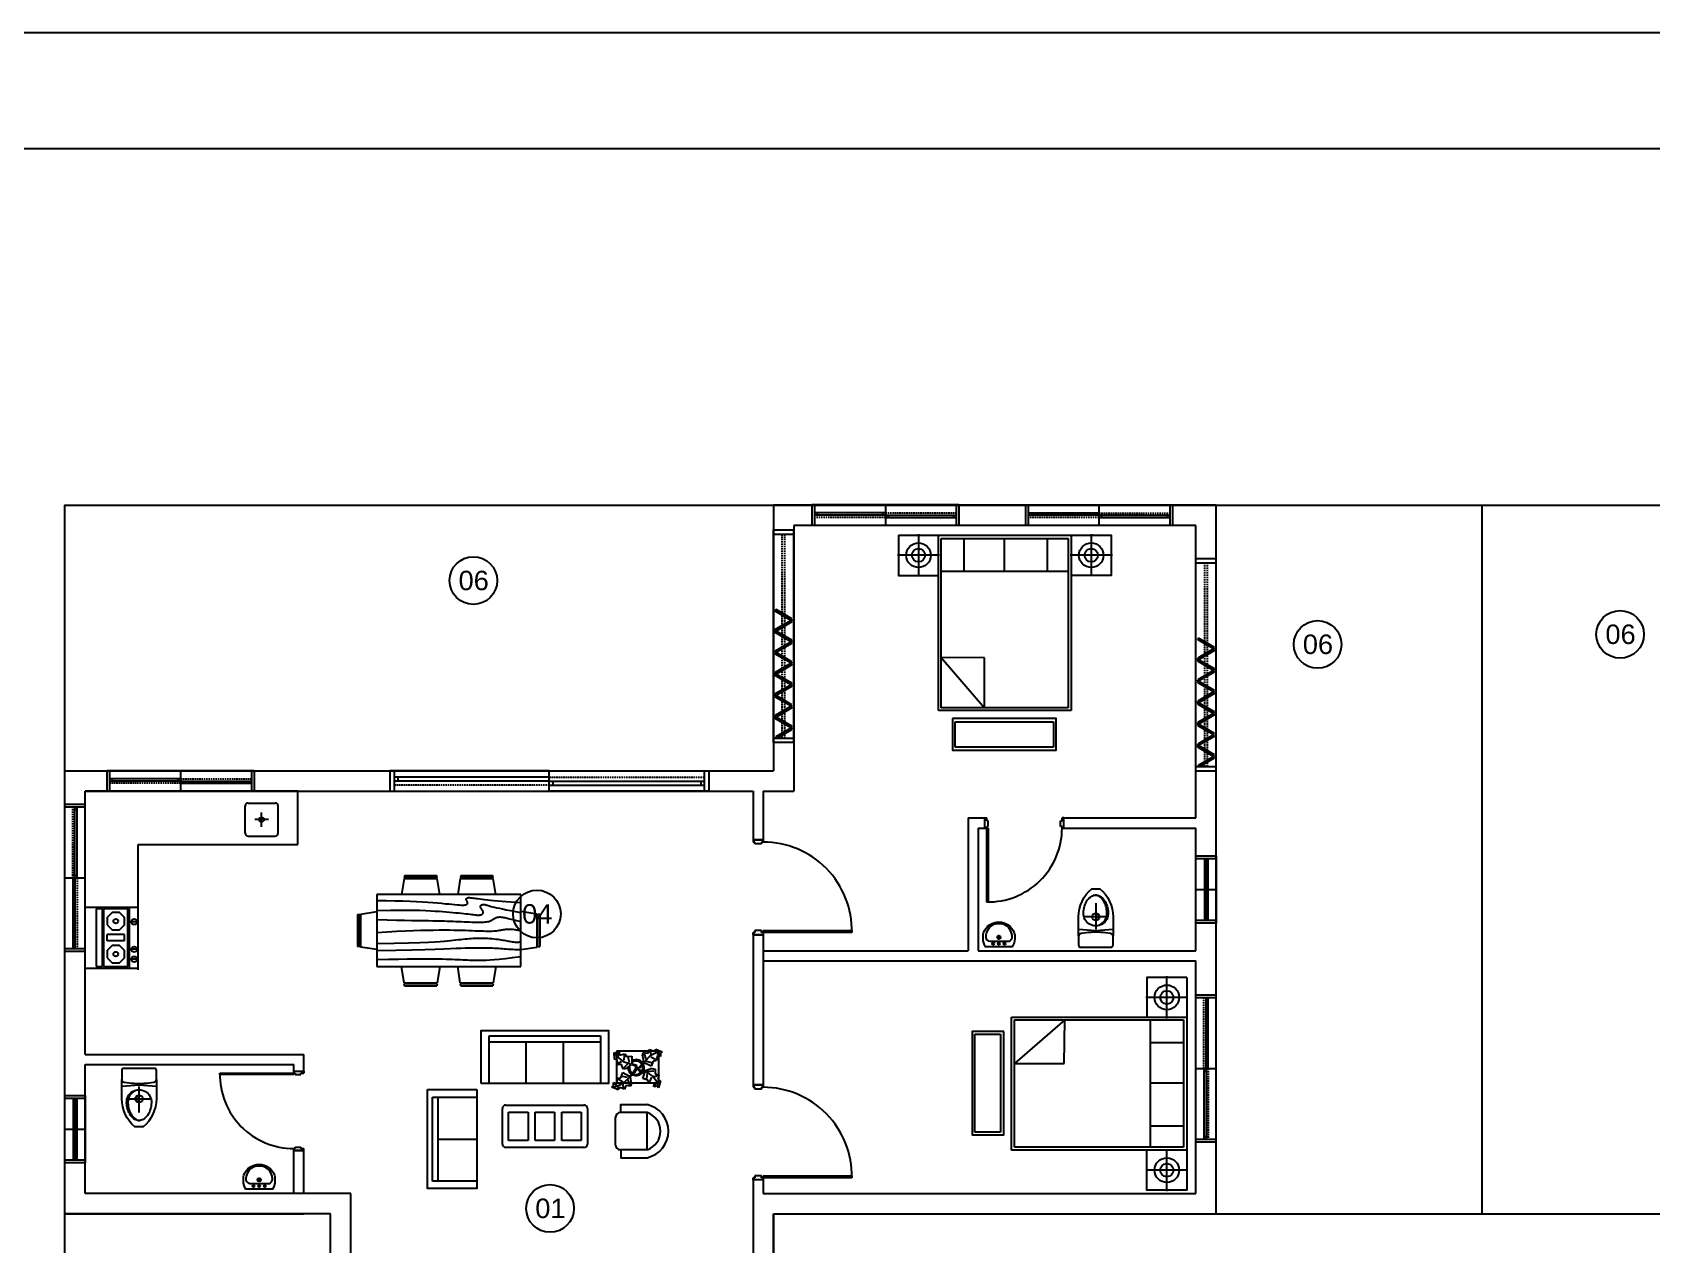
# Model space of a CAD drawing. Header units: millimetres. Extents: x 1122 to 74697, y 779 to 52745.
# Drawn here: x 19357 to 37636, y 39064 to 52745 of the extents above; entities that cross this region are included whole.
import ezdxf

# ---------------------------------------------------------------- set-up
doc = ezdxf.new("R2010")
doc.units = ezdxf.units.MM
doc.linetypes.add('HIDDEN', pattern=[0.375, 0.25, -0.125])
for name, color, linetype in [('A_section', 2, 'Continuous'), ('A_text', 7, 'Continuous'), ('BASE', 7, 'Continuous'), ('bed', 7, 'Continuous'), ('DOOR', 30, 'Continuous'), ('fsdffsd', 7, 'Continuous'), ('HATCH', 8, 'Continuous'), ('KITCHEN', 52, 'Continuous'), ('limesss', 7, 'Continuous'), ('NOI THAT', 42, 'Continuous'), ('TOILET', 23, 'Continuous'), ('WALLS', 210, 'Continuous'), ('WINDOW', 140, 'Continuous')]:
    doc.layers.add(name, color=color, linetype=linetype)
doc.styles.add('ATTR', font='romans.shx', dxfattribs={"width": 0.8, "height": 0.7})
doc.styles.get("Standard").update_dxf_attribs({"font": 'arial.ttf'})

# ---------------------------------------------------------------- blocks, each defined once
blk = doc.blocks.new('A$C78170A85')
at = {"layer": 'HATCH'}
for points in [[(172, 767), (259, 767), (337, 766), (409, 764), (473, 762), (532, 759), (585, 756), (633, 753), (678, 749), (719, 746), (756, 743), (791, 739), (822, 737), (850, 734), (875, 732), (897, 730), (916, 728), (932, 727), (946, 727), (957, 727), (966, 728), (973, 729), (978, 730), (982, 732), (986, 734), (988, 737), (990, 739), (991, 742), (992, 745), (992, 748), (992, 751), (991, 754), (990, 757), (989, 760), (987, 762), (986, 765), (984, 767), (983, 770), (981, 772), (980, 774), (980, 776), (979, 779), (979, 781), (980, 783), (981, 785), (982, 787), (984, 789), (986, 790), (989, 791), (992, 792), (995, 793), (999, 794), (1004, 794), (1010, 794), (1017, 793), (1025, 792), (1034, 791), (1044, 790), (1056, 789), (1069, 787), (1085, 785), (1102, 783), (1122, 780), (1145, 778), (1170, 775), (1198, 772), (1229, 769), (1263, 766), (1300, 763), (1339, 759), (1381, 756), (1425, 753), (1472, 749)], [(172, 677), (298, 680), (403, 681), (489, 681), (558, 680), (615, 678), (661, 675), (700, 672), (735, 670), (768, 667), (799, 664), (829, 662), (858, 659), (885, 657), (911, 655), (935, 652), (957, 650), (978, 648), (997, 646), (1014, 643), (1030, 642), (1044, 640), (1057, 638), (1069, 637), (1079, 636), (1088, 636), (1096, 636), (1102, 637), (1108, 637), (1113, 639), (1117, 640), (1121, 642), (1124, 644), (1127, 646), (1129, 649), (1130, 652), (1132, 655), (1132, 658), (1133, 661), (1132, 665), (1131, 668), (1130, 671), (1128, 675), (1126, 678), (1124, 682), (1121, 685), (1118, 688), (1116, 692), (1113, 695), (1111, 699), (1110, 702), (1108, 705), (1107, 708), (1107, 712), (1107, 715), (1108, 718), (1109, 721), (1111, 723), (1114, 726), (1117, 728), (1121, 730), (1125, 732), (1130, 733), (1135, 733), (1141, 733), (1146, 732), (1153, 730), (1160, 728), (1168, 726), (1178, 722), (1189, 719), (1202, 715), (1216, 711), (1234, 707), (1254, 702), (1278, 697), (1306, 691), (1339, 684), (1377, 677), (1421, 669), (1472, 659)], [(172, 596), (267, 593), (351, 591), (424, 589), (489, 588), (545, 587), (595, 586), (639, 586), (679, 585), (715, 585), (748, 584), (779, 583), (808, 582), (836, 581), (862, 580), (887, 579), (912, 578), (937, 577), (961, 576), (985, 575), (1009, 574), (1032, 573), (1053, 572), (1073, 572), (1092, 572), (1110, 572), (1125, 572), (1139, 573), (1152, 574), (1163, 575), (1173, 577), (1182, 579), (1190, 581), (1197, 583), (1203, 586), (1208, 589), (1213, 592), (1217, 594), (1221, 598), (1225, 600), (1229, 603), (1233, 606), (1238, 609), (1242, 611), (1247, 613), (1252, 615), (1257, 616), (1263, 618), (1270, 618), (1277, 619), (1285, 619), (1293, 618), (1301, 617), (1310, 616), (1319, 615), (1328, 613), (1338, 611), (1347, 608), (1358, 606), (1370, 603), (1384, 599), (1400, 595), (1420, 590), (1443, 584), (1472, 578)], [(172, 478), (266, 485), (352, 490), (431, 494), (503, 497), (569, 499), (629, 500), (685, 501), (736, 502), (783, 502), (827, 502), (867, 501), (905, 501), (940, 500), (973, 499), (1003, 498), (1032, 497), (1060, 495), (1086, 494), (1110, 493), (1134, 493), (1155, 492), (1175, 492), (1194, 492), (1211, 492), (1227, 493), (1241, 494), (1254, 495), (1266, 497), (1277, 499), (1287, 500), (1297, 502), (1306, 504), (1315, 506), (1324, 507), (1332, 508), (1341, 509), (1350, 510), (1359, 510), (1368, 510), (1378, 510), (1389, 509), (1399, 508), (1410, 507), (1420, 505), (1430, 504), (1439, 502), (1447, 501), (1453, 500), (1457, 499), (1460, 498), (1463, 497), (1464, 497), (1465, 497), (1467, 497), (1469, 497), (1472, 497)], [(172, 379), (331, 383), (459, 386), (560, 389), (639, 393), (699, 396), (745, 399), (781, 402), (810, 405), (837, 407), (863, 410), (886, 413), (909, 415), (930, 417), (950, 419), (970, 421), (989, 423), (1007, 424), (1025, 426), (1043, 427), (1061, 428), (1079, 429), (1096, 429), (1115, 429), (1133, 429), (1152, 428), (1171, 427), (1190, 425), (1209, 424), (1227, 422), (1245, 420), (1263, 418), (1279, 415), (1294, 413), (1308, 411), (1322, 409), (1335, 406), (1347, 404), (1359, 402), (1370, 400), (1382, 398), (1394, 396), (1405, 394), (1417, 393), (1428, 392), (1439, 392), (1450, 393), (1461, 394), (1472, 397)], [(172, 316), (345, 319), (488, 323), (605, 326), (700, 329), (776, 332), (837, 334), (888, 337), (931, 339), (971, 340), (1008, 341), (1041, 342), (1072, 342), (1101, 342), (1128, 342), (1152, 342), (1175, 342), (1196, 341), (1216, 340), (1235, 339), (1254, 338), (1271, 337), (1289, 336), (1306, 335), (1324, 333), (1342, 332), (1361, 330), (1380, 329), (1399, 328), (1418, 327), (1436, 326), (1454, 325), (1472, 325)], [(172, 235), (278, 238), (370, 240), (447, 241), (513, 242), (569, 243), (617, 243), (660, 243), (697, 242), (733, 242), (766, 241), (797, 240), (826, 239), (853, 238), (879, 237), (904, 236), (927, 235), (949, 234), (970, 233), (991, 232), (1012, 231), (1033, 230), (1055, 230), (1078, 229), (1102, 229), (1128, 230), (1158, 231), (1191, 233), (1231, 236), (1277, 240), (1332, 245), (1396, 253), (1472, 262)]]:
    blk.add_lwpolyline(points, dxfattribs=at)
at = {"layer": 'NOI THAT'}
for p, q in [((420, 966), (397, 821)), ((420, 966), (718, 966)), ((424, 993), (421, 975)), ((716, 975), (422, 975)), ((424, 993), (713, 993)), ((716, 975), (713, 993)), ((740, 821), (717, 966)), ((926, 966), (903, 821)), ((926, 966), (1223, 966)), ((930, 993), (927, 975)), ((1222, 975), (927, 975)), ((930, 993), (1219, 993)), ((1222, 975), (1219, 993)), ((1246, 821), (1223, 966)), ((1472, 822), (172, 822)), ((172, 822), (172, 172)), ((1472, 172), (1472, 822)), ((0, 641), (18, 644)), ((0, 641), (0, 352)), ((18, 349), (18, 644)), ((27, 645), (172, 668)), ((27, 645), (27, 348)), ((1616, 645), (1471, 668)), ((1616, 645), (1616, 348)), ((1625, 349), (1625, 644)), ((1643, 641), (1625, 644)), ((1643, 641), (1643, 352)), ((18, 349), (0, 352)), ((172, 325), (27, 348)), ((1471, 325), (1616, 348)), ((1625, 349), (1643, 352)), ((420, 27), (397, 172)), ((740, 172), (717, 27)), ((926, 27), (903, 172)), ((1246, 172), (1223, 27)), ((420, 27), (718, 27)), ((424, 0), (421, 18)), ((716, 18), (422, 18)), ((424, 0), (713, 0)), ((716, 18), (713, 0)), ((926, 27), (1223, 27)), ((1222, 18), (927, 18)), ((930, 0), (927, 18)), ((930, 0), (1219, 0)), ((1222, 18), (1219, 0))]:
    blk.add_line(p, q, dxfattribs=at)
at = {"layer": 'NOI THAT', "ltscale": 20}
blk.add_line((172, 172), (1472, 172), dxfattribs=at)
blk = doc.blocks.new('LOVESET5')
at = {"linetype": 'Continuous'}
for p, q in [((35.75, 0), (35.75, -30.00001)), ((-19.75, -3), (31.25, -3)), ((-19.75, -30.00001), (-19.75, -3)), ((-19.75, -6.5), (31.25, -6.5)), ((5.75, -6.5), (5.75, -30.00001)), ((31.25, -3), (31.25, -30.00001))]:
    blk.add_line(p, q, dxfattribs=at)
for points in [[(35.75, -30.00001), (-24.25, -30.00001), (-24.25, 0), (24.25, 0)], [(24.25, 0), (35.75, 0)]]:
    blk.add_lwpolyline(points, dxfattribs=at)
blk = doc.blocks.new('LOUNGRND')
at = {"linetype": 'Continuous'}
for p, q in [((10.5, -12), (-10.5, -12)), ((-10.5, -26.913), (-10.5, -26.9121)), ((10.5, -26.913), (10.5, -26.9121)), ((-7.413, -30), (7.413, -30))]:
    blk.add_line(p, q, dxfattribs=at)
for points in [[(-10.5, -12), (-10.5, -12), (-10.5, -26.9121), (-15, -26.9121), (-15, -12)], [(10.5, -12), (10.5, -12), (10.5, -26.9121), (15, -26.9121), (15, -12)]]:
    blk.add_lwpolyline(points, dxfattribs=at)
for centre, radius, start, end in [((0, -15.375), 15.375, 12.68038, 167.3196), ((0, -15.6), 11.1, 18.92464, 161.0754), ((-7.413, -26.913), 3.087, 180, 270), ((7.413, -26.913), 3.087, 270, 0)]:
    blk.add_arc(centre, radius, start, end, dxfattribs=at)
blk = doc.blocks.new('TBLWGLAS')
at = {"linetype": 'Continuous'}
for p, q in [((-22, 0), (22, 0)), ((-24, -22), (-24, -2)), ((-20.5, -20), (-20.5, -4)), ((-20.5, -4), (-9.5, -4)), ((-9.5, -4), (-9.5, -20)), ((-5.5, -20), (-5.5, -4)), ((-5.5, -4), (5.5, -4)), ((5.5, -4), (5.5, -20)), ((9.5, -20), (9.5, -4)), ((9.5, -4), (20.5, -4)), ((20.5, -4), (20.5, -20)), ((24, -2), (24, -22)), ((22, -24), (-22, -24)), ((-9.5, -20), (-20.5, -20)), ((5.5, -20), (-5.5, -20)), ((20.5, -20), (9.5, -20))]:
    blk.add_line(p, q, dxfattribs=at)
for centre, start, end in [((-22, -2), 90, 180), ((22, -2), 0, 90), ((-22, -22), 180, 270), ((22, -22), 270, 0)]:
    blk.add_arc(centre, 2, start, end, dxfattribs=at)
blk = doc.blocks.new('PLANT1')
for p, q in [((-240.64722, 104.936036), (-243.459, 183.338216)), ((-243.459, 183.338216), (-223.09074, 172.960284)), ((-243.459, 183.338216), (-209.77098, 131.96443)), ((-223.09074, 172.960284), (-188.88456, 189.739778)), ((-188.88456, 189.739778), (-182.35422, 152.203404)), ((138.873992, 172.87367), (155.54452, 214.059516)), ((155.54452, 214.059516), (207.401922, 195.889372)), ((164.71646, 201.888598), (169.388536, 157.703012)), ((207.401922, 195.889372), (227.15855, 220.31833)), ((225.658934, 209.647028), (222.659448, 188.303916)), ((227.15855, 220.31833), (298.859194, 188.477144)), ((298.859194, 188.477144), (237.91672, 180.718714)), ((298.859194, 188.477144), (280.602436, 174.719488)), ((-210.03006, 97.88779), (-240.64722, 104.936036)), ((-230.39832, 108.265976), (-209.90052, 114.92611)), ((-203.62926, 43.31335), (-210.03006, 97.88779)), ((-209.77098, 131.96443), (-142.00632, 80.332072)), ((-159.30372, 46.384718), (-203.62926, 43.31335)), ((-199.52208, 135.294624), (-195.80352, 176.160684)), ((-196.7103, 56.89219), (-159.04464, 80.461358)), ((-182.35422, 152.203404), (-124.3203, 165.39464)), ((-142.65148, -4.859528), (-159.30372, 46.384718)), ((-105.11536, 1.671066), (-142.65148, -4.859528)), ((-142.00632, 80.332072), (-60.44438, 53.971698)), ((-135.73506, 8.719312), (-87.69096, 52.656994)), ((-131.23926, 151.815546), (-135.08736, 93.910912)), ((-124.3203, 165.39464), (-104.08158, 137.97788)), ((-105.11536, 1.671066), (-50.28438, 42.149268)), ((-104.08158, 137.97788), (-42.71772, 140.919962)), ((-70.5231, 69.566028), (-83.71332, 127.599694)), ((-50.28438, 42.149268), (-46.87316, 45.539152)), ((-46.87316, 45.539152), (-4.65074, 35.77336)), ((-42.71772, 140.919962), (-43.36542, 55.728108)), ((-43.36542, 55.728108), (4.65074, 43.723052)), ((-27.33548, -46.667928), (0, 0)), ((-4.65074, 35.77336), (-4.65074, 35.77336)), ((-4.65074, 35.77336), (0, 0)), ((4.65074, 43.723052), (10.85088, 7.949692)), ((10.85088, 7.949692), (35.65398, 11.924538)), ((46.50486, 7.949692), (23.2537, 0)), ((23.2537, 0), (40.30472, -13.911834)), ((35.65398, 11.924538), (86.258654, 68.081652)), ((96.447864, 64.57315), (46.50486, 7.949692)), ((74.932032, 143.772382), (85.516974, 180.372512)), ((74.932032, 143.772382), (87.276178, 76.744322)), ((85.516974, 180.372512), (138.873992, 172.87367)), ((86.258654, 68.081652), (87.276178, 76.744322)), ((94.68866, 168.20134), (113.118392, 105.758996)), ((172.734224, 26.646378), (96.447864, 64.57315)), ((161.803334, 142.44574), (99.213924, 75.521566)), ((181.141878, 0.172974), (108.515404, -23.848822)), ((120.790208, 82.916522), (178.733196, 69.332094)), ((237.91672, 180.718714), (161.803334, 142.44574)), ((221.332552, 101.432868), (170.97502, 130.274568)), ((196.989954, 83.089496), (172.734224, 26.646378)), ((181.141878, 0.172974), (218.858846, -5.215128)), ((230.504238, 89.261696), (196.989954, 83.089496)), ((244.088666, 147.204684), (230.504238, 89.261696)), ((236.416596, 170.047158), (271.51711, 148.790914)), ((280.688796, 136.619488), (244.088666, 147.204684)), ((280.602436, 174.719488), (280.688796, 136.619488)), ((-252.75032, -193.89471), (-252.83668, -155.79471)), ((-252.83668, -155.79471), (-216.23528, -166.379652)), ((-208.56448, -189.22238), (-243.66474, -167.966136)), ((-216.23528, -166.379652), (-202.65136, -108.436664)), ((-210.06308, -199.893682), (-133.95198, -161.620708)), ((-202.65136, -108.436664), (-169.1386, -102.264718)), ((-193.47942, -120.607836), (-143.12138, -149.44979)), ((-169.1386, -102.264718), (-144.8816, -45.821346)), ((-92.9386, -102.09149), (-150.88108, -88.507062)), ((-144.8816, -45.821346), (-68.59524, -83.748372)), ((-136.86282, -221.063566), (-141.53642, -176.87798)), ((-133.95198, -161.620708), (-71.31304, -95.395796)), ((-66.83756, -187.376562), (-85.26526, -124.934218)), ((-27.33548, -46.667928), (-68.59524, -83.748372)), ((-59.4233, -95.919544), (-58.4073, -87.25662)), ((-47.0789, -162.947604), (-59.4233, -95.919544)), ((-58.4073, -87.25662), (-10.85342, -39.748206)), ((-47.0789, -162.947604), (-57.66562, -199.547734)), ((-10.85342, -39.748206), (12.40028, -3.974846)), ((12.40028, -3.974846), (37.64534, -23.45309)), ((37.64534, -23.45309), (105.707942, -32.155892)), ((40.30472, -13.911834), (108.515404, -23.848822)), ((78.766924, -112.978184), (105.707942, -32.155892)), ((138.036554, -129.142744), (78.766924, -112.978184)), ((191.918336, -86.03742), (113.45291, -32.377888)), ((127.26035, -53.708554), (121.872248, -112.978184)), ((130.755644, -33.41624), (204.561948, -24.655272)), ((148.813012, -161.47161), (138.036554, -129.142744)), ((208.082642, -166.859966), (148.813012, -161.47161)), ((159.589216, -150.695406), (181.141878, -96.813878)), ((240.411508, -156.083508), (191.918336, -86.03742)), ((202.69454, -204.576934), (208.082642, -166.859966)), ((251.187966, -80.649318), (208.082642, -91.425522)), ((229.635304, -156.083508), (213.470744, -193.800476)), ((218.858846, -5.215128), (218.8591, -59.096656)), ((218.8591, -59.096656), (261.96417, -69.873114)), ((256.576068, -215.353138), (240.411508, -156.083508)), ((267.352526, -139.918948), (245.799864, -139.918948)), ((261.96417, -69.873114), (251.187966, -123.754642)), ((251.187966, -123.754642), (278.12873, -139.918948)), ((278.12873, -139.918948), (256.576068, -215.353138)), ((-271.00784, -207.652112), (-252.75032, -193.89471)), ((-271.00784, -207.652112), (-210.06308, -199.893682)), ((-199.30618, -239.493298), (-271.00784, -207.652112)), ((-179.55006, -215.064594), (-199.30618, -239.493298)), ((-197.80758, -228.82225), (-194.80784, -207.479138)), ((-127.69342, -233.234738), (-179.55006, -215.064594)), ((-111.02086, -192.048892), (-127.69342, -233.234738)), ((-57.66562, -199.547734), (-111.02086, -192.048892)), ((240.411508, -199.188578), (202.69454, -204.576934)), ((256.576068, -215.353138), (240.411508, -199.188578))]:
    blk.add_line(p, q)
for centre, radius, start, end in [((3.90398, 10.95883), 91.44, 178.6147, 235.1169), ((3.90398, 10.95883), 76.2, 168.1647, 238.6725), ((3.43662, 8.422894), 93.383227, 34.37569, 120.1028), ((2.51968, 5.259324), 79.951072, 33.82192, 124.9414), ((-0.62484, 10.986008), 80.429557, 338.4094, 20.03007), ((1.9431, 10.501122), 93.403293, 341.2017, 26.09184), ((3.07848, 14.252194), 93.714367, 242.5812, 331.2714), ((1.75514, 15.867888), 80.593082, 247.3711, 327.472)]:
    blk.add_arc(centre, radius, start, end)
at = {"style": 'ATTR', "width": 0.8, "flags": 9}
blk.add_attdef('ESTCODE', (0, 0), '', height=17.78, dxfattribs=at)
blk = doc.blocks.new('SOFA6')
at = {"linetype": 'Continuous'}
for p, q in [((-31.5, -3), (31.5, -3)), ((-31.5, -30), (-31.5, -3)), ((-31.5, -6.5), (31.5, -6.5)), ((-10.5, -30), (-10.5, -6.5)), ((10.5, -30), (10.5, -6.5)), ((31.5, -3), (31.5, -30))]:
    blk.add_line(p, q, dxfattribs=at)
blk.add_lwpolyline([(-36, -30), (-36, 0), (36, 0), (36, -30)], close=True, dxfattribs=at)
blk = doc.blocks.new('CHEST24')
at = {"linetype": 'Continuous'}
for p, q in [((24, 0), (0, 0)), ((0, 0), (0, -18.00001)), ((24, -18.00001), (24, 0)), ((0, -18.00001), (24, -18.00001))]:
    blk.add_line(p, q, dxfattribs=at)
blk = doc.blocks.new('DOOR')
at = {"layer": 'DOOR'}
for p, q in [((54081, 29373), (54081, 29488)), ((54081, 29488), (54106, 29488)), ((54106, 29469), (54106, 29488)), ((54127, 29469), (54106, 29469)), ((54127, 29419), (54127, 29469)), ((55107, 29419), (55107, 29469)), ((55107, 29469), (55127, 29469)), ((55127, 29469), (55127, 29488)), ((55152, 29488), (55127, 29488)), ((55152, 29373), (55152, 29488)), ((54106, 29373), (54081, 29373)), ((54106, 29373), (54106, 29394)), ((54106, 29394), (54127, 29394)), ((54106, 28373), (54106, 29373)), ((54127, 29373), (54106, 29373)), ((54127, 29394), (54127, 29419)), ((54127, 29373), (54127, 28373)), ((55107, 29394), (55107, 29419)), ((55127, 29394), (55107, 29394)), ((55127, 29373), (55127, 29394)), ((55127, 29373), (55152, 29373)), ((54127, 28373), (54106, 28373))]:
    blk.add_line(p, q, dxfattribs=at)
blk.add_arc((54127, 29373), 1000, 268.8063, 0, dxfattribs=at)
blk = doc.blocks.new('door 3')
at = {"layer": 'DOOR'}
for p, q in [((55671, 25022), (55671, 25001)), ((55786, 25022), (55671, 25022)), ((55706, 25001), (55671, 25001)), ((55706, 24984), (55706, 25001)), ((55748, 24984), (55706, 24984)), ((55769, 24984), (55748, 24984)), ((55786, 25001), (55769, 25001)), ((55769, 25001), (55769, 24984)), ((55786, 25001), (55786, 25022)), ((55706, 24150), (55671, 24150)), ((55671, 24129), (55671, 24150)), ((55786, 24129), (55671, 24129)), ((55748, 24167), (55706, 24167)), ((55706, 24167), (55706, 24150)), ((55769, 24167), (55748, 24167)), ((55769, 24150), (55769, 24167)), ((55786, 24150), (55769, 24150)), ((55786, 24167), (56620, 24167)), ((55786, 24167), (55786, 24150)), ((56620, 24150), (55786, 24150)), ((55786, 24150), (55786, 24129)), ((56620, 24167), (56620, 24150))]:
    blk.add_line(p, q, dxfattribs=at)
blk.add_arc((55786, 24167), 834, 358.8063, 90, dxfattribs=at)

msp = doc.modelspace()

# ---------------------------------------------------------------- linework, layer by layer
at = {"layer": 'A_section', "lineweight": -3, "transparency": 33554687}
for p, q in [((32722, 47410), (27722, 47410)), ((27722, 47410), (27722, 44410)), ((32722, 45725), (32722, 47410)), ((32492, 47180), (27952, 47180)), ((27952, 47180), (27952, 44180)), ((32492, 43880), (32492, 47180)), ((32722, 39410), (32722, 45725)), ((19722, 39410), (19722, 44410)), ((19722, 44410), (27722, 44410)), ((19952, 41210), (19952, 44180)), ((22352, 44180), (24810, 44180)), ((24810, 44180), (27492, 44180)), ((27492, 44180), (27492, 43608)), ((27607, 44180), (27952, 44180)), ((27607, 44180), (27607, 43608)), ((29919, 43880), (29919, 42380)), ((29919, 43880), (30130, 43880)), ((30981, 43880), (32492, 43880)), ((30034, 43765), (30034, 42380)), ((30034, 43765), (30147, 43765)), ((30981, 43765), (32492, 43765)), ((32492, 42380), (32492, 43765)), ((27607, 42607), (27607, 40840)), ((27492, 42586), (27492, 40840)), ((27607, 42380), (29919, 42380)), ((27607, 42265), (32492, 42265)), ((30034, 42380), (32492, 42380)), ((32492, 39640), (32492, 42265)), ((19952, 41210), (22422, 41210)), ((22422, 40999), (22422, 41210)), ((19952, 39640), (19952, 41095)), ((19952, 41095), (22307, 41095)), ((22307, 40981), (22307, 41095)), ((22307, 39640), (22307, 40148)), ((22422, 39640), (22422, 40148)), ((27492, 39819), (27492, 39640)), ((27607, 39794), (27492, 39794)), ((27607, 39839), (27607, 39640)), ((22952, 39640), (19952, 39640)), ((22952, 37025), (22952, 39640)), ((27492, 39640), (27492, 38460)), ((27607, 39640), (32492, 39640)), ((22722, 39410), (19722, 39410)), ((19722, 39410), (22422, 39410)), ((22722, 31410), (22722, 39410)), ((27722, 39410), (32722, 39410)), ((27722, 39410), (27722, 38430)), ((27722, 38430), (27722, 39410)), ((27722, 39410), (32722, 39410))]:
    msp.add_line(p, q, dxfattribs=at)
at = {"layer": 'A_text'}
for centre in [(24335, 46558), (33866, 45837), (37281, 45951), (25052, 42795), (25201, 39472)]:
    msp.add_circle(centre, 269, dxfattribs=at)
at = {"layer": 'BASE'}
for p, q in [((27722, 39410), (43722, 39410)), ((27722, 23410), (27722, 39410))]:
    msp.add_line(p, q, dxfattribs=at)
at = {"layer": 'bed', "color": 0}
for p, q in [((29360, 47082), (29360, 46606)), ((29585, 45090), (29585, 47070)), ((29615, 45123), (29615, 47032)), ((29615, 47032), (31049, 47032)), ((29873, 47032), (29873, 46661)), ((30329, 47032), (30329, 46661)), ((30814, 47032), (30814, 46661)), ((31049, 47032), (31049, 45123)), ((31085, 47070), (31085, 45090)), ((31310, 47082), (31310, 46606)), ((29598, 46844), (29122, 46844)), ((31549, 46844), (31072, 46844)), ((31049, 46661), (29615, 46661)), ((29615, 45691), (30107, 45123)), ((30107, 45685), (29615, 45691)), ((30107, 45123), (30107, 45685)), ((31049, 45123), (29615, 45123)), ((29774, 44963), (30883, 44963)), ((29774, 44676), (29774, 44963)), ((30883, 44963), (30883, 44676)), ((30883, 44676), (29774, 44676)), ((32164, 41616), (32164, 42092)), ((32402, 41854), (31926, 41854)), ((30411, 41629), (32391, 41629)), ((31011, 41599), (30443, 41107)), ((30443, 41599), (32352, 41599)), ((30443, 40165), (30443, 41599)), ((31006, 41107), (31011, 41599)), ((31981, 40165), (31981, 41599)), ((32352, 41599), (32352, 40165)), ((29996, 40332), (29996, 41440)), ((29996, 41440), (30284, 41440)), ((30284, 41440), (30284, 40332)), ((32352, 41341), (31981, 41341)), ((30443, 41107), (31006, 41107)), ((32352, 40885), (31981, 40885)), ((32352, 40400), (31981, 40400)), ((30284, 40332), (29996, 40332)), ((32391, 40129), (30411, 40129)), ((32352, 40165), (30443, 40165)), ((32164, 39666), (32164, 40142)), ((32402, 39904), (31926, 39904))]:
    msp.add_line(p, q, dxfattribs=at)
for points in [[(29135, 47070), (29135, 46616), (29585, 46616)], [(29135, 47070), (31535, 47070), (31535, 46616), (31085, 46616)], [(31085, 45090), (29585, 45090)], [(32391, 42079), (31937, 42079), (31937, 41629)], [(32391, 42079), (32391, 39679), (31937, 39679), (31937, 40129)], [(30411, 40129), (30411, 41629)]]:
    msp.add_lwpolyline(points, dxfattribs=at)
for points in [[(29744, 45001), (29744, 44645), (30913, 44645), (30913, 45001)], [(30322, 41470), (29966, 41470), (29966, 40301), (30322, 40301)]]:
    msp.add_lwpolyline(points, close=True, dxfattribs=at)
for centre, radius in [((29360, 46844), 139), ((31310, 46844), 139), ((29360, 46844), 75), ((31310, 46844), 75), ((32164, 41854), 139), ((32164, 41854), 75), ((32164, 39904), 139), ((32164, 39904), 75)]:
    msp.add_circle(centre, radius, dxfattribs=at)
at = {"layer": 'fsdffsd'}
msp.add_lwpolyline([(1122, 779), (1122, 52745), (74697, 52745), (74697, 779)], close=True, dxfattribs=at)
msp.add_lwpolyline([(3746, 51433), (73385, 51433), (73385, 2091), (3746, 2091)], dxfattribs=at)
at = {"layer": 'KITCHEN', "linetype": 'Continuous'}
for p, q in [((22352, 44180), (19952, 44180)), ((22352, 43580), (22352, 44180)), ((20552, 43580), (22352, 43580))]:
    msp.add_line(p, q, dxfattribs=at)
at = {"layer": 'KITCHEN'}
for p, q in [((19952, 42180), (19952, 44180)), ((21759, 43707), (21759, 44015)), ((21791, 44047), (22099, 44047)), ((21945, 43778), (21945, 43941)), ((22131, 43707), (22131, 44015)), ((22023, 43861), (21868, 43861)), ((20552, 42165), (20552, 43580)), ((21791, 43675), (22099, 43675)), ((20552, 42870), (19952, 42870)), ((20077, 42855), (20077, 42202)), ((20149, 42855), (20077, 42855)), ((20149, 42202), (20149, 42855)), ((20159, 42855), (20159, 42202)), ((20434, 42855), (20159, 42855)), ((20434, 42202), (20434, 42855)), ((20453, 42180), (20453, 42870)), ((20548, 42707), (20466, 42707)), ((20200, 42491), (20200, 42565)), ((20396, 42565), (20200, 42565)), ((20396, 42491), (20200, 42491)), ((20396, 42491), (20396, 42565)), ((20548, 42397), (20466, 42397)), ((20548, 42284), (20466, 42284)), ((20552, 42180), (19952, 42180)), ((20077, 42202), (20149, 42202)), ((20159, 42202), (20434, 42202))]:
    msp.add_line(p, q, dxfattribs=at)
for points in [[(20200, 42674), (20257, 42616), (20339, 42616), (20396, 42674), (20396, 42755), (20339, 42812), (20257, 42812), (20200, 42755)], [(20200, 42302), (20257, 42244), (20339, 42244), (20396, 42302), (20396, 42383), (20339, 42441), (20257, 42441), (20200, 42383)]]:
    msp.add_lwpolyline(points, close=True, dxfattribs=at)
for centre, radius in [((21945, 43861), 26.5), ((20298, 42714), 26.5), ((20506, 42707), 31.9), ((20506, 42396), 31.9), ((20298, 42342), 26.5), ((20506, 42285), 31.9)]:
    msp.add_circle(centre, radius, dxfattribs=at)
for centre, start, end in [((21791, 44015), 90, 180), ((22099, 44015), 0, 90), ((21791, 43707), 180, 270), ((22099, 43707), 270, 0)]:
    msp.add_arc(centre, 31.9, start, end, dxfattribs=at)
at = {"layer": 'limesss'}
for p, q in [((32722, 47410), (38722, 47410)), ((35722, 39410), (35722, 47410))]:
    msp.add_line(p, q, dxfattribs=at)
msp.add_lwpolyline([(19722, 31410), (19722, 47410), (35722, 47410), (51722, 47410), (51722, 18410), (51722, 15410), (19722, 15410)], close=True, dxfattribs=at)
at = {"layer": 'TOILET'}
for points in [[(31167, 42544), (31167, 42763, -0.218492), (31316, 43079), (31409, 43079, -0.218492), (31557, 42763), (31557, 42544)], [(31355, 42661, 0.414259), (31488, 42807, 0.060335), (31476, 42883, 0.081386), (31444, 42950, 0.106971), (31395, 42996, 0.116903), (31355, 43009, 0.116903)], [(20756, 40928), (20756, 40709, -0.218492), (20607, 40393), (20514, 40393, -0.218492), (20366, 40709), (20366, 40928)], [(20568, 40811, 0.414259), (20435, 40665, 0.060335), (20447, 40589, 0.081386), (20479, 40522, 0.106971), (20528, 40476, 0.116903), (20568, 40463, 0.116903)]]:
    msp.add_lwpolyline(points, format="xyb", dxfattribs=at)
for points in [[(31502, 42807, -1.051391), (31223, 42807, -0.060335), (31235, 42883, -0.081386), (31266, 42950, -0.106971), (31316, 42996, -0.136416), (31362, 43009, -0.136416), (31409, 42996, -0.106971), (31458, 42950, -0.081386), (31490, 42883, -0.060335)], [(31191, 42419), (31534, 42419, 0.414214), (31557, 42443), (31557, 42544, 0.379919), (31529, 42576), (31472, 42583, 0.059314), (31253, 42583), (31196, 42576, 0.379919), (31167, 42544), (31167, 42443, 0.414214)], [(20732, 41053), (20389, 41053, 0.414214), (20366, 41029), (20366, 40928, 0.379919), (20394, 40896), (20451, 40889, 0.059314), (20670, 40889), (20727, 40896, 0.379919), (20756, 40928), (20756, 41029, 0.414214)], [(20421, 40665, -1.051391), (20700, 40665, -0.060335), (20688, 40589, -0.081386), (20657, 40522, -0.106971), (20607, 40476, -0.136416), (20561, 40463, -0.136416), (20514, 40476, -0.106971), (20465, 40522, -0.081386), (20433, 40589, -0.060335)]]:
    msp.add_lwpolyline(points, format="xyb", close=True, dxfattribs=at)
for points in [[(31362, 42918), (31362, 42625)], [(31557, 42619), (31362, 42605), (31167, 42619)], [(31472, 42763), (31237, 42763)], [(20366, 40853), (20561, 40867), (20756, 40853)], [(20561, 40554), (20561, 40847)], [(20451, 40709), (20686, 40709)]]:
    msp.add_lwpolyline(points, dxfattribs=at)
at = {"layer": 'TOILET', "linetype": 'ByBlock'}
for points in [[(30090, 42555, -0.073543), (30095, 42582, -0.712116), (30441, 42582, -0.073543), (30446, 42555), (30446, 42516, -0.151566), (30418, 42424), (30118, 42424, -0.152056), (30090, 42517)], [(30375, 42645, 0.374236), (30161, 42645, 0.103818), (30123, 42572, 0.071348), (30119, 42554), (30119, 42534, 0.399589), (30164, 42488), (30366, 42488, 0.433457), (30417, 42533), (30417, 42554, 0.071348), (30413, 42572, 0.103818)], [(21739, 39820, -0.073543), (21744, 39847, -0.712116), (22090, 39846, -0.073543), (22095, 39819), (22095, 39781, -0.151566), (22067, 39688), (21767, 39688, -0.152056), (21739, 39781)], [(22024, 39910, 0.374236), (21809, 39910, 0.103818), (21771, 39837, 0.071348), (21768, 39819), (21768, 39798, 0.399589), (21813, 39753), (22015, 39753, 0.433457), (22066, 39798), (22066, 39819, 0.071348), (22062, 39837, 0.103818)]]:
    msp.add_lwpolyline(points, format="xyb", close=True, dxfattribs=at)
at = {"layer": 'TOILET'}
for centre in [(31362, 42763), (20561, 40709)]:
    msp.add_circle(centre, 41.8, dxfattribs=at)
at = {"layer": 'TOILET', "linetype": 'ByBlock'}
for centre, radius in [((30203, 42460), 11.6), ((30268, 42531), 19.4), ((30268, 42531), 12.9), ((30268, 42460), 11.6), ((30332, 42460), 11.6), ((21852, 39724), 11.6), ((21917, 39795), 19.4), ((21917, 39795), 12.9), ((21917, 39724), 11.6), ((21981, 39724), 11.6)]:
    msp.add_circle(centre, radius, dxfattribs=at)
at = {"layer": 'TOILET'}
for centre, start, end in [((31353, 42763), 276.3794, 83.6206), ((20570, 40709), 96.3794, 263.6206)]:
    msp.add_arc(centre, 41.8, start, end, dxfattribs=at)
at = {"layer": 'WALLS'}
for p, q in [((19952, 44180), (22352, 44180)), ((30109, 43765), (30109, 43880)), ((31002, 43765), (31002, 43880)), ((27492, 43633), (27607, 43633)), ((27492, 42561), (27607, 42561)), ((22307, 41020), (22422, 41020)), ((27607, 40865), (27492, 40865)), ((22422, 40127), (22307, 40127))]:
    msp.add_line(p, q, dxfattribs=at)
at = {"layer": 'WINDOW'}
for p, q in [((28156, 47411), (28156, 47181)), ((29816, 47411), (28156, 47411)), ((28186, 47411), (28186, 47181)), ((28986, 47411), (28986, 47181)), ((29786, 47411), (29786, 47181)), ((29816, 47411), (29816, 47181)), ((30567, 47410), (30567, 47180)), ((32227, 47410), (30567, 47410)), ((30597, 47410), (30597, 47180)), ((31397, 47410), (31397, 47180)), ((32197, 47410), (32197, 47180)), ((32227, 47410), (32227, 47180)), ((29816, 47181), (28156, 47181)), ((28986, 47321), (28186, 47321)), ((28986, 47296), (28186, 47296)), ((28216, 47321), (28216, 47296)), ((28956, 47321), (28956, 47296)), ((28986, 47296), (29786, 47296)), ((28986, 47271), (29786, 47271)), ((29016, 47296), (29016, 47271)), ((29756, 47296), (29756, 47271)), ((32227, 47180), (30567, 47180)), ((31397, 47320), (30597, 47320)), ((31397, 47295), (30597, 47295)), ((30627, 47320), (30627, 47295)), ((31367, 47320), (31367, 47295)), ((31397, 47295), (32197, 47295)), ((31397, 47270), (32197, 47270)), ((31427, 47295), (31427, 47270)), ((32167, 47295), (32167, 47270)), ((27932, 46126), (27922, 46109)), ((27932, 46092), (27922, 46109)), ((27932, 45884), (27922, 45867)), ((27932, 45849), (27922, 45867)), ((32699, 45803), (32689, 45786)), ((32699, 45769), (32689, 45786)), ((27932, 45641), (27922, 45624)), ((27932, 45607), (27922, 45624)), ((32699, 45561), (32689, 45543)), ((32699, 45526), (32689, 45543)), ((27922, 45382), (27932, 45399)), ((27922, 45382), (27932, 45364)), ((27922, 45139), (27932, 45156)), ((32699, 45318), (32689, 45301)), ((32699, 45284), (32689, 45301)), ((27932, 45122), (27922, 45139)), ((32689, 45058), (32699, 45076)), ((32689, 45058), (32699, 45041)), ((27922, 44897), (27932, 44914)), ((27922, 44897), (27932, 44879)), ((32689, 44816), (32699, 44833)), ((32699, 44799), (32689, 44816)), ((32689, 44573), (32699, 44591)), ((32689, 44573), (32699, 44556)), ((20199, 44410), (20199, 44180)), ((21859, 44410), (20199, 44410)), ((20229, 44410), (20229, 44180)), ((21029, 44320), (20229, 44320)), ((21029, 44295), (20229, 44295)), ((20259, 44320), (20259, 44295)), ((20999, 44320), (20999, 44295)), ((21029, 44410), (21029, 44180)), ((21029, 44295), (21829, 44295)), ((21029, 44270), (21829, 44270)), ((21059, 44295), (21059, 44270)), ((21799, 44295), (21799, 44270)), ((21829, 44410), (21829, 44180)), ((21859, 44410), (21859, 44180)), ((25192, 44410), (23392, 44410)), ((23392, 44410), (23392, 44180)), ((23442, 44410), (23442, 44180)), ((25192, 44340), (23442, 44340)), ((25192, 44295), (23442, 44295)), ((23482, 44340), (23482, 44295)), ((25192, 44410), (26992, 44410)), ((25192, 44180), (25192, 44410)), ((25192, 44295), (26942, 44295)), ((25192, 44250), (26942, 44250)), ((25232, 44295), (25232, 44250)), ((26902, 44295), (26902, 44250)), ((26942, 44410), (26942, 44180)), ((26992, 44410), (26992, 44180)), ((21859, 44180), (20199, 44180)), ((23392, 44180), (25192, 44180)), ((26992, 44180), (25192, 44180)), ((19952, 44030), (19722, 44030)), ((19722, 42370), (19722, 44030)), ((19952, 44000), (19722, 44000)), ((19837, 43200), (19837, 44000)), ((19862, 43970), (19837, 43970)), ((19862, 43200), (19862, 44000)), ((19952, 42370), (19952, 44030)), ((19952, 43200), (19722, 43200)), ((19812, 43200), (19812, 42400)), ((19837, 43170), (19812, 43170)), ((19862, 43230), (19837, 43230)), ((19837, 43200), (19837, 42400)), ((19837, 42430), (19812, 42430)), ((19952, 42400), (19722, 42400)), ((19952, 42370), (19722, 42370)), ((32722, 41879), (32492, 41879)), ((32492, 40219), (32492, 41879)), ((32722, 40219), (32722, 41879)), ((32722, 41849), (32492, 41849)), ((32607, 41049), (32607, 41849)), ((32632, 41819), (32607, 41819)), ((32632, 41049), (32632, 41849)), ((32722, 41049), (32492, 41049)), ((32582, 41049), (32582, 40249)), ((32607, 41019), (32582, 41019)), ((32632, 41079), (32607, 41079)), ((32607, 41049), (32607, 40249)), ((32722, 40249), (32492, 40249)), ((32722, 40219), (32492, 40219)), ((32607, 40279), (32582, 40279))]:
    msp.add_line(p, q, dxfattribs=at)
at = {"layer": 'WINDOW', "linetype": 'HIDDEN', "ltscale": 70}
for p, q in [((28986, 47271), (28186, 47271)), ((28986, 47321), (29786, 47321)), ((31397, 47270), (30597, 47270)), ((31397, 47320), (32197, 47320)), ((27822, 44781), (27822, 47081)), ((27852, 44781), (27852, 47081)), ((32592, 44458), (32592, 46758)), ((32622, 44458), (32622, 46758)), ((21029, 44270), (20229, 44270)), ((21029, 44320), (21829, 44320)), ((25192, 44250), (23442, 44250)), ((25192, 44340), (26942, 44340)), ((19812, 43200), (19812, 44000)), ((19862, 43200), (19862, 42400)), ((32582, 41049), (32582, 41849)), ((32632, 41049), (32632, 40249))]:
    msp.add_line(p, q, dxfattribs=at)
at = {"layer": 'WINDOW', "linetype": 'Continuous'}
for p, q in [((27722, 47131), (27952, 47131)), ((27722, 44731), (27722, 47131)), ((27722, 47081), (27952, 47081)), ((27952, 44731), (27952, 47131)), ((32492, 46808), (32722, 46808)), ((32492, 44408), (32492, 46808)), ((32722, 44408), (32722, 46808)), ((32492, 46758), (32722, 46758)), ((27752, 46230), (27742, 46213)), ((27922, 46109), (27742, 46213)), ((27922, 46109), (27742, 46005)), ((27932, 46126), (27752, 46230)), ((27932, 46092), (27752, 45988)), ((27752, 45988), (27742, 46005)), ((27752, 45988), (27742, 45971)), ((27922, 45867), (27742, 45971)), ((27932, 45884), (27752, 45988)), ((32519, 45907), (32509, 45890)), ((32692, 45786), (32512, 45890)), ((32702, 45803), (32522, 45907)), ((27922, 45867), (27742, 45763)), ((27752, 45745), (27742, 45763)), ((27752, 45745), (27742, 45728)), ((27922, 45624), (27742, 45728)), ((27932, 45849), (27752, 45745)), ((27932, 45641), (27752, 45745)), ((32692, 45786), (32512, 45682)), ((32702, 45769), (32522, 45665)), ((27922, 45624), (27742, 45520)), ((27752, 45503), (27742, 45520)), ((27932, 45607), (27752, 45503)), ((32519, 45665), (32509, 45682)), ((32519, 45665), (32509, 45647)), ((32692, 45543), (32512, 45647)), ((32692, 45543), (32512, 45439)), ((32702, 45561), (32522, 45665)), ((32702, 45526), (32522, 45422)), ((27752, 45503), (27742, 45486)), ((27922, 45382), (27742, 45486)), ((27922, 45382), (27742, 45278)), ((27932, 45399), (27752, 45503)), ((27932, 45364), (27752, 45260)), ((32519, 45422), (32509, 45439)), ((32519, 45422), (32509, 45405)), ((32692, 45301), (32512, 45405)), ((32702, 45318), (32522, 45422)), ((27752, 45260), (27742, 45278)), ((27752, 45260), (27742, 45243)), ((27922, 45139), (27742, 45243)), ((27932, 45156), (27752, 45260)), ((32519, 45180), (32509, 45197)), ((32519, 45180), (32509, 45162)), ((32692, 45301), (32512, 45197)), ((32692, 45058), (32512, 45162)), ((32702, 45284), (32522, 45180)), ((32702, 45076), (32522, 45180)), ((27922, 45139), (27742, 45035)), ((27752, 45018), (27742, 45035)), ((27752, 45018), (27742, 45001)), ((27922, 44897), (27742, 45001)), ((27932, 45122), (27752, 45018)), ((27932, 44914), (27752, 45018)), ((32692, 45058), (32512, 44955)), ((32702, 45041), (32522, 44937)), ((27752, 44799), (27922, 44897)), ((27762, 44781), (27752, 44799)), ((27762, 44781), (27932, 44879)), ((32519, 44937), (32509, 44955)), ((32519, 44937), (32509, 44920)), ((32692, 44816), (32512, 44920)), ((32692, 44816), (32512, 44712)), ((32702, 44833), (32522, 44937)), ((32702, 44799), (32522, 44695)), ((27722, 44781), (27952, 44781)), ((27952, 44731), (27722, 44731)), ((32519, 44695), (32509, 44712)), ((32519, 44695), (32509, 44677)), ((32692, 44573), (32512, 44677)), ((32702, 44591), (32522, 44695)), ((32492, 44458), (32722, 44458)), ((32529, 44458), (32519, 44475)), ((32522, 44475), (32692, 44573)), ((32532, 44458), (32702, 44556)), ((32722, 44408), (32492, 44408)), ((32492, 42692), (32492, 43452)), ((32492, 43452), (32722, 43452)), ((32492, 43422), (32722, 43422)), ((32587, 43422), (32587, 42722)), ((32607, 43422), (32607, 42722)), ((32627, 43422), (32627, 42722)), ((32722, 43452), (32722, 43072)), ((32492, 43072), (32722, 43072)), ((32722, 43072), (32722, 42692)), ((32722, 42722), (32492, 42722)), ((32722, 42692), (32492, 42692)), ((19722, 39987), (19722, 40747)), ((19722, 40747), (19952, 40747)), ((19722, 40717), (19952, 40717)), ((19817, 40717), (19817, 40017)), ((19837, 40717), (19837, 40017)), ((19857, 40717), (19857, 40017)), ((19952, 40747), (19952, 40367)), ((19722, 40367), (19952, 40367)), ((19952, 40367), (19952, 39987)), ((19952, 40017), (19722, 40017)), ((19952, 39987), (19722, 39987))]:
    msp.add_line(p, q, dxfattribs=at)

# ---------------------------------------------------------------- block references
at = {"xscale": 20, "yscale": 20, "zscale": 20}
for name, p in [('SOFA6', (25142, 41481)), ('CHEST24', (25950, 41248)), ('TBLWGLAS', (25142, 40639))]:
    msp.add_blockref(name, p, dxfattribs=at)
msp.add_blockref('PLANT1', (26168, 41050))
for name, p, xscale, yscale, zscale, rotation in [('LOVESET5', (23817, 40148), 18.59673078525502, 18.59673078525502, 18.59673078525502, 90), ('LOUNGRND', (26537, 40344), 20.00000000000384, 20.00000000000384, 20.00000000000384, 270)]:
    msp.add_blockref(name, p, dxfattribs=dict(xscale=xscale, yscale=yscale, zscale=zscale, rotation=rotation))
at = {"layer": 'DOOR'}
for name, p, rotation in [('door 3', (5980, 99551), 270), ('DOOR', (56980, -11520), 90), ('door 3', (78093, 65149), 180), ('DOOR', (56980, -14288), 90)]:
    msp.add_blockref(name, p, dxfattribs=dict(at, rotation=rotation))
at = {"layer": 'NOI THAT', "linetype": 'Continuous', "xscale": 1.252333722618318, "yscale": 1.252333722618318, "zscale": 1.252333722618318}
msp.add_blockref('A$C78170A85', (23028, 41986), dxfattribs=at)

# ---------------------------------------------------------------- texts
at = {"layer": 'A_text', "char_height": 219.7, "attachment_point": 7}
for s, insert in [('06', (24168, 46446)), ('06', (37115, 45839)), ('06', (33699, 45726)), ('04', (24885, 42683)), ('01', (25034, 39360))]:
    msp.add_mtext_dynamic_manual_height_columns(s, width=584.84, gutter_width=448, heights=[0], dxfattribs=dict(at, insert=insert))

doc.saveas('drawing.dxf')
